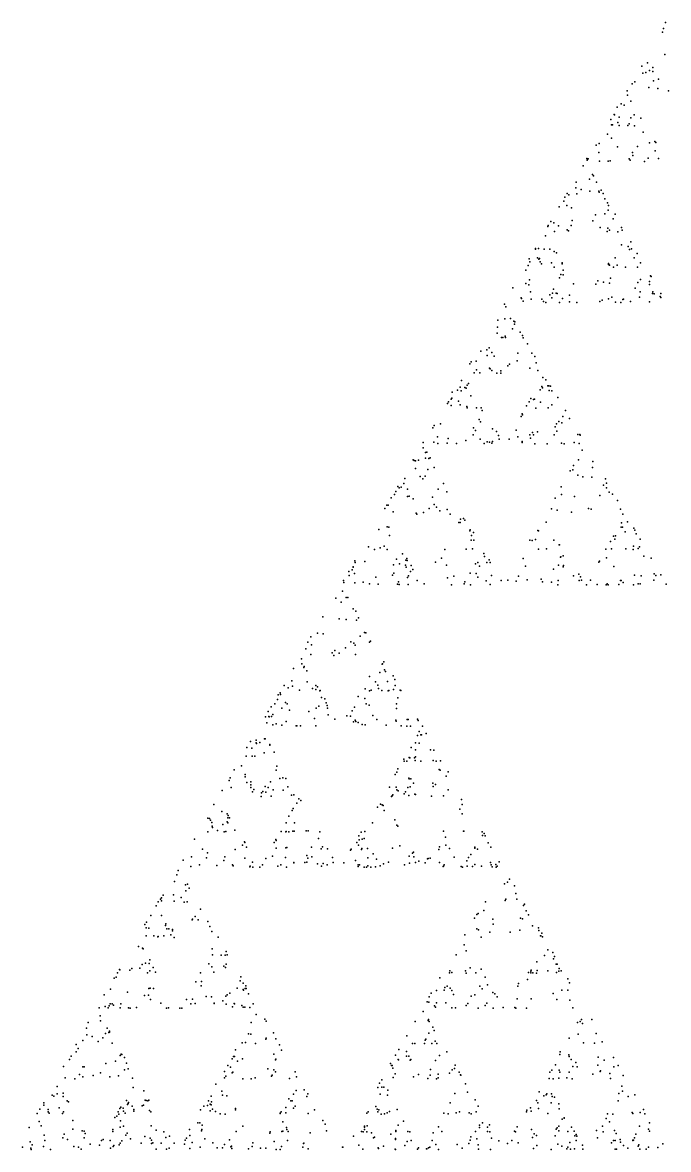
# Model space of a CAD drawing. Header units: millimetres. Extents: x -0.87 to 0.87, y -0.5 to 1.
# Drawn here: x -0.3235 to -0.2162, y -0.3125 to -0.1254 of the extents above; entities that cross this region are included whole.
import ezdxf

# ---------------------------------------------------------------- set-up
doc = ezdxf.new("R2010")
doc.units = ezdxf.units.MM
doc.header["$PDSIZE"] = 1

msp = doc.modelspace()

# ---------------------------------------------------------------- linework, layer by layer
for p in [(-0.21722, -0.12697), (-0.21703, -0.12636), (-0.21671, -0.12538), (-0.21681, -0.1307), (-0.22067, -0.13262), (-0.21972, -0.13208), (-0.2188, -0.13285), (-0.22049, -0.13379), (-0.22, -0.13368), (-0.2194, -0.13335), (-0.21881, -0.13351), (-0.22228, -0.13553), (-0.22184, -0.13525), (-0.2195, -0.13614), (-0.21874, -0.13505), (-0.21797, -0.13634), (-0.21786, -0.13477), (-0.22309, -0.13672), (-0.22304, -0.13744), (-0.22249, -0.13844), (-0.21623, -0.13672), (-0.22473, -0.13944), (-0.22408, -0.13886), (-0.22359, -0.13911), (-0.2258, -0.14148), (-0.22525, -0.14065), (-0.22521, -0.14072), (-0.22461, -0.142), (-0.22442, -0.14111), (-0.22274, -0.1422), (-0.22245, -0.14118), (-0.22195, -0.1407), (-0.22081, -0.14126), (-0.22635, -0.14394), (-0.22566, -0.14239), (-0.22551, -0.14238), (-0.22442, -0.14248), (-0.22296, -0.14249), (-0.22186, -0.14253), (-0.22043, -0.14358), (-0.22822, -0.14575), (-0.22775, -0.14544), (-0.22568, -0.14457), (-0.21938, -0.14537), (-0.21851, -0.14513), (-0.21835, -0.14532), (-0.22778, -0.14696), (-0.22469, -0.14601), (-0.2222, -0.14696), (-0.22215, -0.14748), (-0.22135, -0.14596), (-0.21842, -0.1467), (-0.23037, -0.14916), (-0.22976, -0.14798), (-0.22976, -0.14798), (-0.22974, -0.14825), (-0.22958, -0.14801), (-0.22767, -0.14839), (-0.22626, -0.14841), (-0.2259, -0.14835), (-0.22277, -0.14802), (-0.22257, -0.14823), (-0.22021, -0.14843), (-0.21958, -0.1479), (-0.21791, -0.14797), (-0.22932, -0.15136), (-0.22882, -0.15062), (-0.22869, -0.15081), (-0.23161, -0.15281), (-0.23158, -0.15191), (-0.23074, -0.15309), (-0.2293, -0.1534), (-0.22818, -0.15191), (-0.22777, -0.15337), (-0.22738, -0.1532), (-0.23362, -0.15503), (-0.23345, -0.15435), (-0.23302, -0.15374), (-0.23275, -0.15401), (-0.23145, -0.15383), (-0.22776, -0.15356), (-0.22707, -0.15375), (-0.22679, -0.15464), (-0.22634, -0.1553), (-0.23439, -0.15599), (-0.23308, -0.15573), (-0.23235, -0.15616), (-0.22677, -0.15712), (-0.22625, -0.15654), (-0.22621, -0.15576), (-0.23574, -0.15842), (-0.23526, -0.15864), (-0.23222, -0.15823), (-0.22878, -0.15832), (-0.22834, -0.15732), (-0.2254, -0.15799), (-0.22506, -0.15721), (-0.23666, -0.16082), (-0.23627, -0.15923), (-0.2362, -0.1591), (-0.23516, -0.16008), (-0.2345, -0.15912), (-0.23304, -0.15978), (-0.23284, -0.15997), (-0.23238, -0.1591), (-0.22759, -0.15939), (-0.22639, -0.16008), (-0.22628, -0.15954), (-0.22603, -0.15984), (-0.22461, -0.16015), (-0.22405, -0.15942), (-0.22389, -0.15988), (-0.22405, -0.16228), (-0.22294, -0.16256), (-0.2225, -0.16178), (-0.23935, -0.16464), (-0.23833, -0.16303), (-0.23832, -0.16287), (-0.23799, -0.16442), (-0.23783, -0.16288), (-0.23764, -0.16456), (-0.23687, -0.16302), (-0.23591, -0.163), (-0.2352, -0.16342), (-0.23483, -0.16363), (-0.22507, -0.16445), (-0.2227, -0.16307), (-0.22234, -0.16296), (-0.22193, -0.16446), (-0.22145, -0.1637), (-0.23992, -0.16648), (-0.23951, -0.16573), (-0.23922, -0.16513), (-0.23773, -0.16468), (-0.23753, -0.16512), (-0.2373, -0.16543), (-0.23564, -0.16527), (-0.23523, -0.16601), (-0.23385, -0.1653), (-0.23385, -0.16547), (-0.2337, -0.1665), (-0.22618, -0.16541), (-0.22618, -0.16557), (-0.22611, -0.16553), (-0.22604, -0.16565), (-0.22535, -0.16601), (-0.22477, -0.16569), (-0.22338, -0.16601), (-0.22135, -0.16599), (-0.22087, -0.16528), (-0.23928, -0.1681), (-0.23432, -0.16775), (-0.2341, -0.1672), (-0.23371, -0.16726), (-0.22796, -0.16828), (-0.22586, -0.16784), (-0.22085, -0.16804), (-0.21936, -0.1684), (-0.21922, -0.16745), (-0.21909, -0.16756), (-0.24206, -0.16944), (-0.23992, -0.16872), (-0.23942, -0.16891), (-0.23916, -0.17009), (-0.23534, -0.16967), (-0.23199, -0.16876), (-0.22828, -0.16883), (-0.22701, -0.16847), (-0.22602, -0.16866), (-0.22175, -0.16947), (-0.22133, -0.16856), (-0.22093, -0.17007), (-0.2194, -0.16888), (-0.21882, -0.17008), (-0.24067, -0.17107), (-0.24061, -0.17119), (-0.24033, -0.17166), (-0.239, -0.17133), (-0.23726, -0.1713), (-0.23698, -0.17167), (-0.23657, -0.17185), (-0.23594, -0.17059), (-0.2356, -0.17109), (-0.23548, -0.17031), (-0.23486, -0.17033), (-0.23472, -0.17037), (-0.2343, -0.17185), (-0.23382, -0.1712), (-0.23267, -0.17177), (-0.23266, -0.17064), (-0.23143, -0.17187), (-0.22763, -0.17169), (-0.22723, -0.17145), (-0.22617, -0.17128), (-0.22564, -0.17095), (-0.22502, -0.17179), (-0.22413, -0.17186), (-0.22379, -0.17136), (-0.22369, -0.17133), (-0.22254, -0.17171), (-0.22103, -0.171), (-0.21939, -0.17176), (-0.21886, -0.17039), (-0.21862, -0.1704), (-0.21761, -0.17085), (-0.21752, -0.17035), (-0.21749, -0.17105), (-0.24343, -0.17215), (-0.24324, -0.17259), (-0.24456, -0.17479), (-0.24339, -0.17458), (-0.24248, -0.17452), (-0.24189, -0.17497), (-0.24181, -0.17548), (-0.24173, -0.17506), (-0.24466, -0.17696), (-0.24462, -0.17598), (-0.24394, -0.17765), (-0.24374, -0.17768), (-0.24334, -0.17743), (-0.2433, -0.17769), (-0.24215, -0.17621), (-0.24083, -0.1768), (-0.24048, -0.17734), (-0.24034, -0.17773), (-0.24602, -0.17938), (-0.23965, -0.17874), (-0.24737, -0.17997), (-0.24641, -0.17975), (-0.24635, -0.18066), (-0.24557, -0.18014), (-0.24519, -0.1808), (-0.24125, -0.18029), (-0.2389, -0.18026), (-0.23841, -0.18082), (-0.24922, -0.18202), (-0.24898, -0.18174), (-0.24815, -0.18158), (-0.24812, -0.18304), (-0.24596, -0.18277), (-0.24581, -0.18286), (-0.24555, -0.18318), (-0.24408, -0.1832), (-0.24287, -0.1824), (-0.24261, -0.18213), (-0.24137, -0.18157), (-0.23925, -0.18276), (-0.23822, -0.18187), (-0.23792, -0.18313), (-0.2506, -0.18479), (-0.24846, -0.18354), (-0.24754, -0.18352), (-0.24473, -0.18359), (-0.24404, -0.18359), (-0.23709, -0.1843), (-0.23657, -0.18469), (-0.25213, -0.18673), (-0.25128, -0.18642), (-0.25082, -0.1859), (-0.25066, -0.18651), (-0.25001, -0.18596), (-0.24984, -0.18611), (-0.24963, -0.18561), (-0.2494, -0.18532), (-0.23753, -0.18638), (-0.23725, -0.18583), (-0.23715, -0.18604), (-0.23626, -0.18569), (-0.23611, -0.18569), (-0.23603, -0.18646), (-0.23582, -0.18575), (-0.2356, -0.18652), (-0.25292, -0.18864), (-0.25274, -0.18833), (-0.25231, -0.1879), (-0.2523, -0.18898), (-0.2522, -0.18775), (-0.2511, -0.18824), (-0.2508, -0.18884), (-0.24903, -0.18734), (-0.23936, -0.18833), (-0.23909, -0.18779), (-0.23862, -0.18795), (-0.23845, -0.18794), (-0.23745, -0.18842), (-0.23561, -0.18887), (-0.23461, -0.18762), (-0.2497, -0.18913), (-0.24964, -0.18936), (-0.24812, -0.18936), (-0.24732, -0.18936), (-0.24716, -0.18982), (-0.24069, -0.19078), (-0.2405, -0.19037), (-0.24044, -0.19049), (-0.23982, -0.18904), (-0.23827, -0.18943), (-0.23622, -0.18938), (-0.23375, -0.19081), (-0.23332, -0.1898), (-0.25534, -0.19265), (-0.25513, -0.19228), (-0.25406, -0.19199), (-0.24858, -0.19269), (-0.24766, -0.19127), (-0.24746, -0.19165), (-0.23505, -0.1925), (-0.23482, -0.19201), (-0.23445, -0.19161), (-0.23394, -0.19183), (-0.23266, -0.19114), (-0.25458, -0.19419), (-0.25279, -0.19445), (-0.24865, -0.19385), (-0.24826, -0.1931), (-0.24751, -0.19458), (-0.24543, -0.19283), (-0.2448, -0.19328), (-0.24443, -0.19392), (-0.24434, -0.19456), (-0.2427, -0.19455), (-0.24149, -0.19307), (-0.24122, -0.19416), (-0.23923, -0.19383), (-0.23913, -0.19439), (-0.23882, -0.19346), (-0.23863, -0.19381), (-0.23797, -0.19332), (-0.23521, -0.19384), (-0.23475, -0.19323), (-0.23125, -0.1938), (-0.23095, -0.19378), (-0.23091, -0.1939), (-0.25695, -0.19597), (-0.25693, -0.19512), (-0.25516, -0.19503), (-0.25454, -0.1953), (-0.25298, -0.19521), (-0.25141, -0.1953), (-0.24989, -0.19476), (-0.24681, -0.19525), (-0.24634, -0.19499), (-0.24594, -0.19507), (-0.24554, -0.19524), (-0.24546, -0.19497), (-0.24053, -0.19492), (-0.2405, -0.19513), (-0.23842, -0.19531), (-0.23637, -0.19531), (-0.23401, -0.19524), (-0.23354, -0.19531), (-0.23191, -0.19513), (-0.23106, -0.19528), (-0.23054, -0.19637), (-0.25863, -0.198), (-0.25847, -0.19808), (-0.25822, -0.19814), (-0.25772, -0.19806), (-0.25658, -0.19677), (-0.25658, -0.19773), (-0.25632, -0.19673), (-0.25599, -0.19778), (-0.25577, -0.19763), (-0.23115, -0.19798), (-0.2288, -0.19824), (-0.25821, -0.19945), (-0.25617, -0.19961), (-0.25515, -0.19927), (-0.23254, -0.1998), (-0.23212, -0.19967), (-0.23201, -0.19894), (-0.22882, -0.19926), (-0.26017, -0.2019), (-0.25997, -0.20108), (-0.25747, -0.20075), (-0.25702, -0.20115), (-0.2566, -0.20071), (-0.2536, -0.20189), (-0.23129, -0.20052), (-0.23046, -0.2008), (-0.22897, -0.20085), (-0.22671, -0.20113), (-0.2265, -0.20185), (-0.26171, -0.20373), (-0.26147, -0.20326), (-0.26115, -0.20242), (-0.26092, -0.20264), (-0.26061, -0.20255), (-0.25955, -0.20285), (-0.25444, -0.20288), (-0.25303, -0.2033), (-0.23403, -0.20245), (-0.23396, -0.20374), (-0.22761, -0.20392), (-0.22701, -0.20218), (-0.22653, -0.20262), (-0.2261, -0.20333), (-0.22552, -0.2037), (-0.26299, -0.20552), (-0.26274, -0.20552), (-0.26226, -0.20432), (-0.25954, -0.20409), (-0.25928, -0.20403), (-0.25862, -0.20445), (-0.25542, -0.20417), (-0.2551, -0.20542), (-0.23503, -0.20435), (-0.23181, -0.2041), (-0.22471, -0.20476), (-0.26331, -0.20608), (-0.26193, -0.20662), (-0.25812, -0.20684), (-0.25799, -0.20701), (-0.25688, -0.20674), (-0.25597, -0.20609), (-0.25472, -0.20586), (-0.25417, -0.20646), (-0.25295, -0.20625), (-0.25247, -0.207), (-0.23564, -0.20613), (-0.23472, -0.20635), (-0.23235, -0.20665), (-0.22948, -0.20609), (-0.22905, -0.20619), (-0.22418, -0.2062), (-0.22382, -0.207), (-0.26432, -0.20955), (-0.26295, -0.20913), (-0.26267, -0.20917), (-0.25105, -0.20838), (-0.25082, -0.2084), (-0.25074, -0.20786), (-0.25025, -0.20773), (-0.25003, -0.20798), (-0.23656, -0.20831), (-0.22407, -0.20916), (-0.22405, -0.20847), (-0.22386, -0.20915), (-0.22303, -0.20826), (-0.22197, -0.20935), (-0.26252, -0.21056), (-0.24921, -0.20977), (-0.24913, -0.20959), (-0.24897, -0.21132), (-0.24894, -0.21054), (-0.24861, -0.21003), (-0.24852, -0.21133), (-0.23923, -0.21132), (-0.23887, -0.21138), (-0.23833, -0.21124), (-0.23794, -0.20974), (-0.23778, -0.20977), (-0.23524, -0.2113), (-0.22536, -0.21064), (-0.22516, -0.21114), (-0.22502, -0.21063), (-0.22344, -0.20995), (-0.2218, -0.20968), (-0.22161, -0.21027), (-0.22092, -0.21115), (-0.26605, -0.21241), (-0.26505, -0.21288), (-0.26409, -0.21261), (-0.26341, -0.21231), (-0.26293, -0.21288), (-0.25337, -0.21289), (-0.24984, -0.2128), (-0.24877, -0.21278), (-0.23783, -0.21284), (-0.2365, -0.21275), (-0.23435, -0.21212), (-0.23433, -0.21209), (-0.2266, -0.21282), (-0.22587, -0.21156), (-0.22566, -0.21278), (-0.22333, -0.21278), (-0.2221, -0.21289), (-0.22201, -0.21233), (-0.22128, -0.21269), (-0.22105, -0.21243), (-0.2683, -0.21475), (-0.26825, -0.21501), (-0.26824, -0.21504), (-0.26666, -0.21489), (-0.26138, -0.21448), (-0.26041, -0.21358), (-0.25981, -0.21466), (-0.25966, -0.21435), (-0.25962, -0.21471), (-0.25492, -0.21498), (-0.25389, -0.21434), (-0.24788, -0.21505), (-0.24689, -0.21356), (-0.24678, -0.21405), (-0.24639, -0.21504), (-0.24599, -0.21461), (-0.24582, -0.21506), (-0.24035, -0.21435), (-0.23415, -0.21415), (-0.23409, -0.21411), (-0.23369, -0.21392), (-0.22777, -0.21499), (-0.22768, -0.21479), (-0.22652, -0.21424), (-0.22033, -0.21399), (-0.21909, -0.2143), (-0.26928, -0.21655), (-0.26872, -0.21626), (-0.26859, -0.21582), (-0.26856, -0.21575), (-0.26833, -0.21688), (-0.26188, -0.21541), (-0.26184, -0.21682), (-0.26089, -0.21526), (-0.25989, -0.21545), (-0.2598, -0.21582), (-0.25907, -0.21654), (-0.25895, -0.21555), (-0.25865, -0.21617), (-0.25308, -0.21547), (-0.24915, -0.2168), (-0.24826, -0.21525), (-0.24816, -0.21687), (-0.24761, -0.21563), (-0.23996, -0.21563), (-0.23531, -0.21616), (-0.2345, -0.21549), (-0.23373, -0.21573), (-0.23364, -0.21554), (-0.2311, -0.21696), (-0.2253, -0.2157), (-0.21859, -0.21692), (-0.27019, -0.21801), (-0.27013, -0.21836), (-0.26922, -0.21718), (-0.26831, -0.2184), (-0.26691, -0.21829), (-0.26587, -0.21858), (-0.26481, -0.21747), (-0.26441, -0.21861), (-0.26203, -0.21716), (-0.26119, -0.21865), (-0.26103, -0.21823), (-0.26095, -0.21869), (-0.25958, -0.21755), (-0.25946, -0.21869), (-0.2594, -0.21726), (-0.25796, -0.218), (-0.25677, -0.21859), (-0.25294, -0.21759), (-0.25226, -0.21874), (-0.25188, -0.21728), (-0.25013, -0.21856), (-0.25006, -0.21827), (-0.24909, -0.21872), (-0.2479, -0.21748), (-0.24651, -0.2181), (-0.24585, -0.2187), (-0.24562, -0.21722), (-0.24399, -0.21803), (-0.24287, -0.21796), (-0.2415, -0.21815), (-0.2411, -0.21728), (-0.23969, -0.21792), (-0.23739, -0.21779), (-0.23713, -0.21825), (-0.23563, -0.21829), (-0.23459, -0.21875), (-0.23454, -0.21802), (-0.23201, -0.21723), (-0.23108, -0.218), (-0.23085, -0.21742), (-0.23064, -0.21799), (-0.22986, -0.21872), (-0.22916, -0.21797), (-0.22807, -0.21866), (-0.22656, -0.21874), (-0.22641, -0.21855), (-0.22623, -0.21874), (-0.22447, -0.2187), (-0.22422, -0.21801), (-0.22407, -0.21801), (-0.22373, -0.21838), (-0.22205, -0.21875), (-0.22188, -0.21714), (-0.22127, -0.21857), (-0.22091, -0.21856), (-0.22077, -0.21725), (-0.21867, -0.21794), (-0.21833, -0.21719), (-0.21752, -0.21709), (-0.21662, -0.21861), (-0.27037, -0.2198), (-0.27144, -0.22095), (-0.27056, -0.22163), (-0.26972, -0.22085), (-0.26944, -0.22082), (-0.27362, -0.22406), (-0.27089, -0.22437), (-0.26971, -0.22449), (-0.26859, -0.22272), (-0.26814, -0.22314), (-0.26767, -0.22423), (-0.268, -0.22459), (-0.27612, -0.22827), (-0.2756, -0.22736), (-0.27447, -0.22677), (-0.27357, -0.22689), (-0.26898, -0.2282), (-0.2674, -0.22729), (-0.2667, -0.22667), (-0.26647, -0.2267), (-0.26589, -0.22827), (-0.26568, -0.22812), (-0.27643, -0.22937), (-0.2755, -0.22873), (-0.27205, -0.23005), (-0.27164, -0.22967), (-0.27091, -0.23008), (-0.26983, -0.22918), (-0.26844, -0.22841), (-0.26823, -0.22878), (-0.27715, -0.23101), (-0.27712, -0.23184), (-0.27561, -0.23032), (-0.27178, -0.23047), (-0.26821, -0.2303), (-0.26375, -0.23193), (-0.26372, -0.23188), (-0.26349, -0.23151), (-0.27847, -0.23264), (-0.27678, -0.23247), (-0.27672, -0.2323), (-0.27624, -0.23302), (-0.26415, -0.23328), (-0.26335, -0.23283), (-0.26319, -0.23311), (-0.26195, -0.23384), (-0.28001, -0.23547), (-0.27877, -0.23468), (-0.27862, -0.23559), (-0.27622, -0.23485), (-0.27476, -0.23543), (-0.27448, -0.23569), (-0.26587, -0.23394), (-0.26484, -0.23484), (-0.26446, -0.23539), (-0.26286, -0.23479), (-0.26167, -0.23446), (-0.26162, -0.23547), (-0.28103, -0.237), (-0.2807, -0.23669), (-0.28063, -0.23696), (-0.27938, -0.23585), (-0.27749, -0.23623), (-0.2753, -0.23596), (-0.27475, -0.23614), (-0.27413, -0.23632), (-0.27408, -0.23628), (-0.27381, -0.23744), (-0.26777, -0.23731), (-0.26663, -0.2376), (-0.2666, -0.23603), (-0.26586, -0.23632), (-0.26561, -0.23625), (-0.26438, -0.23594), (-0.26384, -0.23629), (-0.26274, -0.23633), (-0.26266, -0.23628), (-0.26188, -0.23611), (-0.26117, -0.23753), (-0.26078, -0.23624), (-0.26065, -0.23628), (-0.28221, -0.239), (-0.28157, -0.23852), (-0.28113, -0.23777), (-0.28044, -0.23922), (-0.2798, -0.2383), (-0.27954, -0.23852), (-0.27469, -0.23924), (-0.2743, -0.23887), (-0.27329, -0.23765), (-0.27304, -0.23831), (-0.27288, -0.23877), (-0.27282, -0.23923), (-0.26836, -0.23907), (-0.26641, -0.23852), (-0.2659, -0.23875), (-0.26138, -0.23848), (-0.26137, -0.23926), (-0.28315, -0.24067), (-0.28266, -0.23977), (-0.28255, -0.24061), (-0.28254, -0.24068), (-0.28214, -0.2406), (-0.2819, -0.24026), (-0.27917, -0.23957), (-0.27595, -0.23978), (-0.27497, -0.24095), (-0.27273, -0.24035), (-0.27164, -0.24102), (-0.26962, -0.24047), (-0.26904, -0.24055), (-0.26872, -0.23965), (-0.26823, -0.24123), (-0.26531, -0.24042), (-0.26465, -0.24109), (-0.26148, -0.24122), (-0.26146, -0.24136), (-0.25961, -0.24109), (-0.2595, -0.24109), (-0.25945, -0.24109), (-0.25788, -0.24103), (-0.25781, -0.24125), (-0.28289, -0.24163), (-0.2819, -0.242), (-0.28138, -0.2418), (-0.28044, -0.24207), (-0.2797, -0.24142), (-0.27806, -0.24218), (-0.2779, -0.24215), (-0.27733, -0.24217), (-0.27478, -0.24218), (-0.26851, -0.24147), (-0.26812, -0.24141), (-0.26772, -0.24159), (-0.26707, -0.24191), (-0.26657, -0.242), (-0.2631, -0.24206), (-0.26063, -0.24217), (-0.25967, -0.24219), (-0.25904, -0.24219), (-0.25762, -0.24312), (-0.25709, -0.24222), (-0.28564, -0.24474), (-0.28469, -0.24495), (-0.28468, -0.24456), (-0.28463, -0.24507), (-0.28405, -0.24492), (-0.28327, -0.24433), (-0.28316, -0.2443), (-0.25825, -0.24497), (-0.25791, -0.24377), (-0.25762, -0.24501), (-0.25735, -0.24365), (-0.25725, -0.24363), (-0.25643, -0.24342), (-0.28622, -0.24575), (-0.28542, -0.24589), (-0.28334, -0.24662), (-0.28243, -0.24523), (-0.28239, -0.24535), (-0.28168, -0.2465), (-0.25892, -0.24576), (-0.25822, -0.24616), (-0.25574, -0.24612), (-0.25517, -0.24618), (-0.28711, -0.24881), (-0.28634, -0.2472), (-0.28534, -0.24718), (-0.2849, -0.24721), (-0.26014, -0.24768), (-0.26013, -0.24804), (-0.25966, -0.24804), (-0.25928, -0.24744), (-0.2592, -0.24747), (-0.25915, -0.24745), (-0.2584, -0.24747), (-0.25826, -0.2479), (-0.25825, -0.2473), (-0.25734, -0.248), (-0.25528, -0.24791), (-0.25527, -0.24793), (-0.25482, -0.24804), (-0.25408, -0.24797), (-0.28835, -0.24946), (-0.28652, -0.25024), (-0.2865, -0.25065), (-0.28134, -0.24949), (-0.28126, -0.24887), (-0.26162, -0.25024), (-0.26134, -0.24987), (-0.26115, -0.24929), (-0.25427, -0.24939), (-0.25411, -0.24951), (-0.25313, -0.25053), (-0.25278, -0.24978), (-0.28918, -0.25124), (-0.28902, -0.25079), (-0.28884, -0.2524), (-0.2862, -0.25158), (-0.28558, -0.25238), (-0.28557, -0.25148), (-0.28556, -0.25194), (-0.28319, -0.25223), (-0.28266, -0.25242), (-0.28231, -0.25148), (-0.28073, -0.2509), (-0.28026, -0.25081), (-0.27977, -0.25092), (-0.2794, -0.25226), (-0.26253, -0.25233), (-0.26146, -0.25234), (-0.2595, -0.25239), (-0.25935, -0.25085), (-0.25929, -0.25095), (-0.25913, -0.25229), (-0.25898, -0.25094), (-0.25856, -0.25168), (-0.25535, -0.25165), (-0.25529, -0.25223), (-0.2549, -0.25187), (-0.29032, -0.25287), (-0.28527, -0.25313), (-0.28505, -0.25274), (-0.28382, -0.2539), (-0.28381, -0.25328), (-0.28359, -0.25308), (-0.28307, -0.25317), (-0.28218, -0.25381), (-0.28183, -0.2528), (-0.28017, -0.25286), (-0.27882, -0.25365), (-0.27843, -0.25359), (-0.2776, -0.25427), (-0.26219, -0.25389), (-0.26208, -0.25376), (-0.26201, -0.25363), (-0.2613, -0.2528), (-0.26108, -0.25293), (-0.26012, -0.25346), (-0.25988, -0.25313), (-0.25933, -0.25373), (-0.25832, -0.25349), (-0.25824, -0.25354), (-0.25557, -0.25382), (-0.25359, -0.2538), (-0.25279, -0.25278), (-0.2506, -0.25441), (-0.29169, -0.25523), (-0.27871, -0.25619), (-0.27854, -0.2559), (-0.27791, -0.255), (-0.27725, -0.25457), (-0.26455, -0.25567), (-0.26406, -0.25517), (-0.26375, -0.25528), (-0.26361, -0.25537), (-0.26341, -0.25624), (-0.25084, -0.25597), (-0.2505, -0.25519), (-0.29271, -0.25746), (-0.2924, -0.25755), (-0.29227, -0.25784), (-0.29204, -0.25822), (-0.29036, -0.25636), (-0.28949, -0.25677), (-0.28947, -0.25812), (-0.28937, -0.25743), (-0.28932, -0.25707), (-0.28912, -0.25741), (-0.27927, -0.25717), (-0.26163, -0.25779), (-0.2505, -0.25678), (-0.2927, -0.25977), (-0.29201, -0.25884), (-0.29194, -0.25902), (-0.29108, -0.25956), (-0.29021, -0.25856), (-0.29, -0.25976), (-0.2897, -0.2597), (-0.28938, -0.25825), (-0.28823, -0.25948), (-0.28053, -0.25971), (-0.27973, -0.25976), (-0.2797, -0.25827), (-0.27967, -0.25972), (-0.27926, -0.25976), (-0.27858, -0.25965), (-0.27839, -0.25967), (-0.27831, -0.25828), (-0.27639, -0.25958), (-0.27602, -0.2596), (-0.27409, -0.25973), (-0.26722, -0.25983), (-0.26665, -0.25971), (-0.26538, -0.25824), (-0.26135, -0.25867), (-0.26114, -0.25882), (-0.2536, -0.25967), (-0.25025, -0.25963), (-0.25019, -0.25967), (-0.24714, -0.25973), (-0.24682, -0.26001), (-0.29493, -0.26095), (-0.28697, -0.26196), (-0.28664, -0.26141), (-0.28657, -0.2615), (-0.28171, -0.2615), (-0.2814, -0.26102), (-0.28137, -0.26117), (-0.27435, -0.26085), (-0.26795, -0.26153), (-0.26761, -0.26044), (-0.26756, -0.26106), (-0.26708, -0.261), (-0.26674, -0.26086), (-0.25326, -0.26063), (-0.25318, -0.26196), (-0.24709, -0.26037), (-0.24665, -0.2604), (-0.24618, -0.26158), (-0.2936, -0.26266), (-0.29276, -0.26322), (-0.28816, -0.26267), (-0.28631, -0.26231), (-0.28197, -0.26377), (-0.28135, -0.26244), (-0.27976, -0.26242), (-0.27958, -0.26233), (-0.27628, -0.26369), (-0.27548, -0.26232), (-0.27391, -0.26256), (-0.27366, -0.26223), (-0.27282, -0.2626), (-0.269, -0.26279), (-0.26891, -0.26264), (-0.26767, -0.26198), (-0.26719, -0.26268), (-0.26714, -0.26251), (-0.2662, -0.26251), (-0.26525, -0.26343), (-0.26205, -0.26248), (-0.26085, -0.26208), (-0.25929, -0.26377), (-0.25871, -0.2633), (-0.25858, -0.26315), (-0.25436, -0.26269), (-0.25426, -0.26223), (-0.25259, -0.26251), (-0.24905, -0.26351), (-0.2484, -0.26246), (-0.24839, -0.26231), (-0.24794, -0.26263), (-0.24571, -0.26228), (-0.2968, -0.26445), (-0.29553, -0.26553), (-0.29543, -0.26389), (-0.29407, -0.26526), (-0.29292, -0.26406), (-0.29118, -0.26533), (-0.29002, -0.26451), (-0.28986, -0.26388), (-0.28863, -0.26526), (-0.28851, -0.26542), (-0.28658, -0.26415), (-0.28571, -0.26556), (-0.28565, -0.26543), (-0.28528, -0.2648), (-0.28524, -0.26562), (-0.28408, -0.26562), (-0.2836, -0.26521), (-0.28305, -0.26416), (-0.28109, -0.26545), (-0.28056, -0.26523), (-0.27982, -0.264), (-0.27966, -0.2656), (-0.27841, -0.26484), (-0.27841, -0.26488), (-0.2766, -0.26484), (-0.27628, -0.2648), (-0.27609, -0.26414), (-0.27544, -0.2639), (-0.27452, -0.26505), (-0.27382, -0.26544), (-0.27355, -0.26501), (-0.27287, -0.26526), (-0.27203, -0.26404), (-0.27187, -0.26486), (-0.2701, -0.26489), (-0.26817, -0.26453), (-0.26777, -0.26553), (-0.26776, -0.26523), (-0.26752, -0.26521), (-0.26676, -0.26561), (-0.26637, -0.2656), (-0.26616, -0.26542), (-0.26613, -0.26406), (-0.26565, -0.26562), (-0.26488, -0.26554), (-0.26468, -0.26429), (-0.2641, -0.26541), (-0.26354, -0.26507), (-0.26272, -0.26479), (-0.26003, -0.26521), (-0.25924, -0.26494), (-0.25852, -0.2639), (-0.25822, -0.26484), (-0.25769, -0.2646), (-0.25662, -0.26489), (-0.25625, -0.26424), (-0.25614, -0.26416), (-0.25581, -0.26413), (-0.25422, -0.26486), (-0.25361, -0.26553), (-0.25358, -0.26544), (-0.25347, -0.26524), (-0.2518, -0.26396), (-0.25062, -0.2655), (-0.25045, -0.26562), (-0.24972, -0.26459), (-0.24963, -0.26543), (-0.24941, -0.26404), (-0.24878, -0.26549), (-0.24838, -0.26518), (-0.24726, -0.26544), (-0.24575, -0.26483), (-0.24567, -0.26526), (-0.24551, -0.26556), (-0.24491, -0.26519), (-0.24481, -0.26562), (-0.24465, -0.26544), (-0.24431, -0.26471), (-0.29784, -0.26688), (-0.2976, -0.2662), (-0.29822, -0.26801), (-0.29639, -0.26853), (-0.29606, -0.26846), (-0.29582, -0.2691), (-0.24347, -0.26839), (-0.24297, -0.26814), (-0.24261, -0.26762), (-0.24178, -0.26872), (-0.30055, -0.27095), (-0.30039, -0.27122), (-0.30038, -0.27071), (-0.30012, -0.27028), (-0.29842, -0.27023), (-0.29829, -0.27129), (-0.29715, -0.27065), (-0.29634, -0.26956), (-0.24334, -0.27114), (-0.24322, -0.27092), (-0.24159, -0.26998), (-0.24139, -0.27091), (-0.30127, -0.27203), (-0.30096, -0.27139), (-0.29661, -0.27144), (-0.29612, -0.27139), (-0.29391, -0.27258), (-0.24687, -0.2728), (-0.24658, -0.2714), (-0.24032, -0.27199), (-0.24012, -0.27175), (-0.23983, -0.2729), (-0.30289, -0.27476), (-0.30214, -0.27367), (-0.30041, -0.27362), (-0.29968, -0.27502), (-0.29529, -0.27439), (-0.29524, -0.27427), (-0.29479, -0.27382), (-0.29428, -0.27437), (-0.29271, -0.27466), (-0.24842, -0.27408), (-0.24805, -0.27349), (-0.24784, -0.27331), (-0.24537, -0.27424), (-0.24081, -0.27409), (-0.24046, -0.27418), (-0.23945, -0.27351), (-0.30314, -0.27515), (-0.30296, -0.27567), (-0.3025, -0.27577), (-0.29972, -0.27532), (-0.29951, -0.27587), (-0.29917, -0.27586), (-0.29882, -0.27686), (-0.29857, -0.27595), (-0.29857, -0.2762), (-0.29238, -0.27546), (-0.29204, -0.27633), (-0.25004, -0.27688), (-0.24806, -0.27588), (-0.24776, -0.276), (-0.24591, -0.27641), (-0.24531, -0.2751), (-0.24251, -0.27643), (-0.24093, -0.27609), (-0.2388, -0.27536), (-0.23782, -0.27568), (-0.23777, -0.27615), (-0.23727, -0.27659), (-0.30423, -0.27878), (-0.30294, -0.27705), (-0.30169, -0.27704), (-0.30099, -0.27719), (-0.30097, -0.27716), (-0.30001, -0.27701), (-0.29829, -0.27729), (-0.291, -0.27724), (-0.25013, -0.27853), (-0.24732, -0.27726), (-0.23748, -0.27705), (-0.2374, -0.27705), (-0.23713, -0.27719), (-0.30356, -0.27909), (-0.30341, -0.27919), (-0.29198, -0.27917), (-0.2919, -0.28017), (-0.2905, -0.28025), (-0.28982, -0.28022), (-0.28966, -0.27963), (-0.28951, -0.2802), (-0.25147, -0.28018), (-0.24983, -0.2795), (-0.23679, -0.28027), (-0.23625, -0.27933), (-0.23545, -0.27978), (-0.23513, -0.28043), (-0.30534, -0.28246), (-0.304, -0.28241), (-0.30359, -0.28179), (-0.30303, -0.28155), (-0.30242, -0.28162), (-0.30235, -0.28102), (-0.30175, -0.28226), (-0.29256, -0.28167), (-0.29202, -0.28217), (-0.29005, -0.28208), (-0.28976, -0.2823), (-0.28967, -0.28173), (-0.24915, -0.28235), (-0.2381, -0.28135), (-0.23532, -0.28082), (-0.23487, -0.28173), (-0.23468, -0.28172), (-0.2344, -0.28243), (-0.30823, -0.28406), (-0.30793, -0.28391), (-0.3077, -0.28318), (-0.30735, -0.2826), (-0.30733, -0.28268), (-0.30565, -0.28274), (-0.30273, -0.28314), (-0.30231, -0.28281), (-0.30141, -0.28304), (-0.29392, -0.28318), (-0.29168, -0.28304), (-0.28724, -0.28383), (-0.25416, -0.284), (-0.25259, -0.28316), (-0.25253, -0.28283), (-0.25217, -0.2831), (-0.2499, -0.28281), (-0.2498, -0.2832), (-0.24819, -0.28315), (-0.24734, -0.28255), (-0.24668, -0.28386), (-0.23962, -0.28425), (-0.23946, -0.2831), (-0.23909, -0.28291), (-0.23907, -0.28315), (-0.239, -0.28271), (-0.23874, -0.28319), (-0.23815, -0.2832), (-0.23801, -0.28278), (-0.23626, -0.28283), (-0.2348, -0.28311), (-0.23445, -0.28289), (-0.23404, -0.28282), (-0.23293, -0.28419), (-0.30884, -0.28589), (-0.3025, -0.28575), (-0.30227, -0.28574), (-0.3017, -0.28575), (-0.29467, -0.28467), (-0.29383, -0.2853), (-0.29373, -0.28458), (-0.28784, -0.28574), (-0.28735, -0.28447), (-0.28683, -0.28489), (-0.28682, -0.28595), (-0.28679, -0.28602), (-0.28648, -0.28579), (-0.28638, -0.2853), (-0.28634, -0.28576), (-0.25474, -0.28612), (-0.25345, -0.28604), (-0.25334, -0.28558), (-0.25297, -0.28538), (-0.25249, -0.28572), (-0.25222, -0.28612), (-0.24753, -0.28539), (-0.24714, -0.28583), (-0.24627, -0.28517), (-0.24123, -0.28539), (-0.24113, -0.28494), (-0.23394, -0.28604), (-0.23296, -0.28607), (-0.23264, -0.28482), (-0.3099, -0.2868), (-0.30604, -0.2864), (-0.30322, -0.28691), (-0.30254, -0.28685), (-0.30223, -0.28757), (-0.29623, -0.28757), (-0.29522, -0.28753), (-0.29297, -0.2871), (-0.2921, -0.28714), (-0.29022, -0.28784), (-0.2897, -0.28705), (-0.2895, -0.28681), (-0.28905, -0.28655), (-0.28597, -0.28668), (-0.25629, -0.28796), (-0.25601, -0.28805), (-0.25593, -0.28713), (-0.25561, -0.28654), (-0.25476, -0.28813), (-0.25189, -0.28677), (-0.24897, -0.28703), (-0.24838, -0.28682), (-0.24537, -0.28641), (-0.24503, -0.28666), (-0.24468, -0.28715), (-0.24132, -0.28747), (-0.23901, -0.28749), (-0.23537, -0.28658), (-0.23476, -0.28758), (-0.2326, -0.28773), (-0.31074, -0.28896), (-0.30977, -0.28875), (-0.30926, -0.289), (-0.30909, -0.28866), (-0.30894, -0.2883), (-0.30861, -0.28829), (-0.30834, -0.28851), (-0.30727, -0.289), (-0.30714, -0.2883), (-0.30587, -0.28897), (-0.30559, -0.28901), (-0.30456, -0.28891), (-0.30052, -0.28822), (-0.29956, -0.28902), (-0.29956, -0.28905), (-0.29923, -0.28898), (-0.29735, -0.28902), (-0.29701, -0.28901), (-0.29554, -0.28832), (-0.29481, -0.28828), (-0.29166, -0.28824), (-0.29165, -0.28819), (-0.28964, -0.28837), (-0.28858, -0.28879), (-0.28833, -0.28826), (-0.2883, -0.28831), (-0.28704, -0.28857), (-0.28683, -0.28887), (-0.28655, -0.28888), (-0.28574, -0.28893), (-0.28519, -0.28832), (-0.25695, -0.28961), (-0.25506, -0.28865), (-0.25488, -0.28888), (-0.25318, -0.28816), (-0.25217, -0.289), (-0.25157, -0.289), (-0.24984, -0.2886), (-0.24954, -0.28824), (-0.24782, -0.28903), (-0.24667, -0.28859), (-0.2464, -0.2882), (-0.24531, -0.28906), (-0.24365, -0.28895), (-0.24175, -0.28894), (-0.24159, -0.28902), (-0.2398, -0.28903), (-0.2321, -0.28899), (-0.31258, -0.29141), (-0.31056, -0.29032), (-0.31052, -0.29114), (-0.28553, -0.29143), (-0.28466, -0.29007), (-0.28323, -0.29086), (-0.28304, -0.29119), (-0.2583, -0.29126), (-0.25615, -0.29109), (-0.25606, -0.29091), (-0.25593, -0.29126), (-0.23133, -0.29143), (-0.23089, -0.29126), (-0.23069, -0.29089), (-0.23052, -0.29156), (-0.22897, -0.29093), (-0.31284, -0.29233), (-0.3128, -0.29345), (-0.31191, -0.29375), (-0.30971, -0.29325), (-0.3094, -0.29236), (-0.30914, -0.29307), (-0.30905, -0.29283), (-0.30904, -0.293), (-0.28597, -0.2933), (-0.28556, -0.29334), (-0.28182, -0.29312), (-0.25965, -0.29363), (-0.256, -0.2932), (-0.25534, -0.29217), (-0.25512, -0.29272), (-0.2312, -0.29336), (-0.22821, -0.29325), (-0.31458, -0.29505), (-0.31345, -0.29438), (-0.31092, -0.29455), (-0.31015, -0.29398), (-0.30856, -0.29487), (-0.287, -0.2948), (-0.28645, -0.29472), (-0.28479, -0.29492), (-0.28308, -0.29419), (-0.28301, -0.294), (-0.28139, -0.29415), (-0.28083, -0.2951), (-0.25872, -0.29492), (-0.25833, -0.29492), (-0.25675, -0.29491), (-0.25664, -0.29435), (-0.25653, -0.29417), (-0.25554, -0.2949), (-0.25498, -0.29454), (-0.25471, -0.29491), (-0.23269, -0.29399), (-0.23033, -0.29478), (-0.22851, -0.29483), (-0.22725, -0.29465), (-0.31539, -0.29703), (-0.31455, -0.29631), (-0.31421, -0.29572), (-0.30724, -0.29688), (-0.30709, -0.29666), (-0.30696, -0.29674), (-0.30652, -0.29722), (-0.28865, -0.29747), (-0.28845, -0.29705), (-0.28825, -0.29705), (-0.28813, -0.29597), (-0.28697, -0.29742), (-0.28175, -0.29665), (-0.28142, -0.2975), (-0.28045, -0.29601), (-0.26152, -0.29684), (-0.261, -0.29592), (-0.25972, -0.29624), (-0.25972, -0.29698), (-0.25936, -0.29701), (-0.25426, -0.29692), (-0.25302, -0.29628), (-0.23425, -0.29673), (-0.23421, -0.29629), (-0.23277, -0.29681), (-0.23272, -0.29706), (-0.22791, -0.29716), (-0.22535, -0.2972), (-0.31667, -0.29871), (-0.31569, -0.29755), (-0.31343, -0.2988), (-0.31324, -0.29878), (-0.30965, -0.29822), (-0.30801, -0.29784), (-0.30652, -0.29926), (-0.3062, -0.29814), (-0.30595, -0.29912), (-0.28938, -0.29856), (-0.28892, -0.29885), (-0.28779, -0.29782), (-0.28273, -0.29913), (-0.28177, -0.29927), (-0.28145, -0.29762), (-0.26237, -0.29821), (-0.2622, -0.29858), (-0.26212, -0.29858), (-0.26201, -0.29902), (-0.2611, -0.29757), (-0.26104, -0.29763), (-0.25911, -0.29768), (-0.25902, -0.29757), (-0.25574, -0.2992), (-0.25489, -0.29775), (-0.25212, -0.2993), (-0.25175, -0.29907), (-0.25165, -0.29851), (-0.23558, -0.29932), (-0.235, -0.29844), (-0.23435, -0.29931), (-0.23238, -0.29753), (-0.2321, -0.29872), (-0.2316, -0.29808), (-0.23138, -0.29876), (-0.22798, -0.29848), (-0.22693, -0.29766), (-0.2253, -0.2988), (-0.2246, -0.29853), (-0.31641, -0.30062), (-0.31477, -0.30074), (-0.31402, -0.30003), (-0.31344, -0.30041), (-0.31173, -0.3002), (-0.31054, -0.29979), (-0.30896, -0.30041), (-0.30752, -0.30025), (-0.30523, -0.30064), (-0.28995, -0.29955), (-0.28991, -0.3006), (-0.28971, -0.30033), (-0.28864, -0.29975), (-0.28854, -0.29967), (-0.28688, -0.30074), (-0.28551, -0.30074), (-0.28483, -0.3006), (-0.28213, -0.30032), (-0.282, -0.30016), (-0.28147, -0.29959), (-0.27914, -0.30071), (-0.27819, -0.29963), (-0.27798, -0.30041), (-0.26383, -0.30095), (-0.26193, -0.30057), (-0.2616, -0.29996), (-0.25857, -0.30045), (-0.25775, -0.30004), (-0.25619, -0.30071), (-0.25579, -0.30017), (-0.25473, -0.30077), (-0.25448, -0.30002), (-0.25447, -0.30061), (-0.2526, -0.29985), (-0.251, -0.29966), (-0.25073, -0.3001), (-0.25069, -0.30018), (-0.23602, -0.30071), (-0.23594, -0.29967), (-0.23539, -0.30075), (-0.23442, -0.30068), (-0.23425, -0.29966), (-0.2331, -0.3006), (-0.23271, -0.29968), (-0.23222, -0.30078), (-0.22881, -0.30002), (-0.22756, -0.29957), (-0.22754, -0.29944), (-0.22597, -0.29986), (-0.22588, -0.30072), (-0.22373, -0.30023), (-0.31772, -0.30204), (-0.3167, -0.30313), (-0.30507, -0.30221), (-0.30333, -0.30276), (-0.29138, -0.30167), (-0.29037, -0.30284), (-0.27805, -0.3027), (-0.2767, -0.30261), (-0.26446, -0.30223), (-0.26422, -0.30149), (-0.2638, -0.30214), (-0.26349, -0.30217), (-0.2628, -0.30265), (-0.24992, -0.3016), (-0.24958, -0.30297), (-0.23769, -0.30292), (-0.22395, -0.30196), (-0.22386, -0.30279), (-0.31995, -0.30476), (-0.31854, -0.3035), (-0.31827, -0.30366), (-0.31771, -0.30328), (-0.31671, -0.3037), (-0.31603, -0.30443), (-0.31584, -0.30461), (-0.30622, -0.30435), (-0.30594, -0.30485), (-0.30586, -0.30468), (-0.30311, -0.30432), (-0.30293, -0.30436), (-0.30268, -0.30442), (-0.30248, -0.30433), (-0.29258, -0.30443), (-0.29233, -0.30499), (-0.29215, -0.30363), (-0.29211, -0.3046), (-0.29027, -0.3035), (-0.28954, -0.30357), (-0.27928, -0.30407), (-0.27894, -0.3044), (-0.27868, -0.30442), (-0.2785, -0.30334), (-0.27625, -0.3037), (-0.27608, -0.30326), (-0.2641, -0.30334), (-0.26285, -0.30347), (-0.25249, -0.30475), (-0.25171, -0.3032), (-0.24832, -0.30427), (-0.23814, -0.30438), (-0.23791, -0.30476), (-0.23692, -0.30357), (-0.23656, -0.30343), (-0.23643, -0.30325), (-0.2357, -0.30473), (-0.23567, -0.30325), (-0.23556, -0.30371), (-0.23513, -0.30379), (-0.23444, -0.30493), (-0.22458, -0.30442), (-0.22446, -0.3032), (-0.22294, -0.3037), (-0.22183, -0.30341), (-0.32103, -0.30651), (-0.32059, -0.30583), (-0.31991, -0.30516), (-0.31923, -0.30626), (-0.31921, -0.30584), (-0.31904, -0.30645), (-0.31737, -0.30559), (-0.31683, -0.30655), (-0.31666, -0.30627), (-0.30758, -0.30627), (-0.30745, -0.30661), (-0.3073, -0.30571), (-0.30715, -0.30549), (-0.30674, -0.30563), (-0.30671, -0.30616), (-0.30644, -0.30645), (-0.30606, -0.30501), (-0.30525, -0.30531), (-0.30497, -0.30587), (-0.30497, -0.30615), (-0.30359, -0.30527), (-0.30337, -0.30515), (-0.30237, -0.306), (-0.30218, -0.30623), (-0.2939, -0.30593), (-0.29339, -0.30532), (-0.29278, -0.30517), (-0.29229, -0.30608), (-0.29214, -0.30507), (-0.29193, -0.30581), (-0.29141, -0.3062), (-0.29068, -0.30659), (-0.28985, -0.30664), (-0.28812, -0.30571), (-0.28811, -0.30589), (-0.2807, -0.30655), (-0.28067, -0.30648), (-0.28055, -0.30625), (-0.27976, -0.30643), (-0.27974, -0.30551), (-0.27847, -0.30563), (-0.27821, -0.30531), (-0.27603, -0.3065), (-0.275, -0.30589), (-0.2663, -0.30648), (-0.26606, -0.30623), (-0.26479, -0.30535), (-0.26459, -0.30579), (-0.26446, -0.30622), (-0.2643, -0.3059), (-0.26391, -0.30664), (-0.26337, -0.30659), (-0.26291, -0.30644), (-0.26252, -0.30618), (-0.26129, -0.30585), (-0.25354, -0.30645), (-0.2528, -0.3066), (-0.25146, -0.3064), (-0.25093, -0.30627), (-0.2493, -0.30643), (-0.24901, -0.30659), (-0.24815, -0.30627), (-0.24783, -0.3053), (-0.23981, -0.30627), (-0.23973, -0.30596), (-0.23914, -0.30559), (-0.23903, -0.30613), (-0.23779, -0.30571), (-0.23627, -0.30654), (-0.23439, -0.30577), (-0.22636, -0.3066), (-0.22546, -0.30662), (-0.22224, -0.30634), (-0.22214, -0.30651), (-0.22095, -0.30637), (-0.22039, -0.30586), (-0.22014, -0.30659), (-0.32071, -0.30783), (-0.32035, -0.30855), (-0.31509, -0.30768), (-0.30814, -0.30718), (-0.30783, -0.30698), (-0.30721, -0.30773), (-0.30669, -0.30865), (-0.30209, -0.30858), (-0.29434, -0.30807), (-0.29404, -0.30805), (-0.29367, -0.30847), (-0.28687, -0.30864), (-0.28023, -0.30792), (-0.27363, -0.30769), (-0.27321, -0.30829), (-0.26668, -0.30861), (-0.26624, -0.30858), (-0.26113, -0.30845), (-0.26024, -0.30782), (-0.25443, -0.30871), (-0.24762, -0.30845), (-0.24709, -0.30806), (-0.24593, -0.30843), (-0.24133, -0.30872), (-0.23442, -0.30861), (-0.23386, -0.30744), (-0.23357, -0.30727), (-0.23357, -0.30732), (-0.23356, -0.30728), (-0.2272, -0.30864), (-0.22656, -0.30737), (-0.226, -0.30789), (-0.22102, -0.30865), (-0.21939, -0.3081), (-0.32236, -0.30883), (-0.31988, -0.31011), (-0.31679, -0.31056), (-0.31653, -0.30998), (-0.31513, -0.30911), (-0.31356, -0.30938), (-0.31322, -0.30947), (-0.31321, -0.31054), (-0.31308, -0.30987), (-0.3085, -0.30954), (-0.30846, -0.30918), (-0.30725, -0.30879), (-0.30633, -0.31011), (-0.30608, -0.3098), (-0.30318, -0.31037), (-0.30128, -0.30929), (-0.30001, -0.30957), (-0.29968, -0.31053), (-0.29905, -0.3103), (-0.29575, -0.3092), (-0.29569, -0.31017), (-0.29373, -0.30939), (-0.29372, -0.3092), (-0.28801, -0.30952), (-0.2824, -0.30981), (-0.28238, -0.30956), (-0.28043, -0.30954), (-0.28023, -0.30948), (-0.27964, -0.30884), (-0.27958, -0.3092), (-0.27937, -0.30954), (-0.27574, -0.30971), (-0.27301, -0.30939), (-0.26852, -0.31031), (-0.26718, -0.30951), (-0.2669, -0.30956), (-0.26671, -0.30919), (-0.2667, -0.3088), (-0.26633, -0.30957), (-0.26552, -0.30971), (-0.26521, -0.31055), (-0.26505, -0.31046), (-0.26231, -0.30994), (-0.26151, -0.30953), (-0.2615, -0.30932), (-0.25948, -0.30952), (-0.25918, -0.30956), (-0.25531, -0.30975), (-0.25387, -0.30952), (-0.24902, -0.31042), (-0.24826, -0.30954), (-0.24762, -0.30883), (-0.24627, -0.3095), (-0.24625, -0.30879), (-0.24587, -0.30955), (-0.24178, -0.30946), (-0.24163, -0.30956), (-0.23898, -0.3092), (-0.23882, -0.31051), (-0.23852, -0.30991), (-0.23814, -0.31018), (-0.23505, -0.31022), (-0.23485, -0.30911), (-0.23473, -0.30893), (-0.23444, -0.30938), (-0.23296, -0.30952), (-0.23231, -0.30879), (-0.23187, -0.30945), (-0.2318, -0.31025), (-0.23156, -0.31003), (-0.23143, -0.3103), (-0.2282, -0.30933), (-0.228, -0.31058), (-0.22709, -0.30957), (-0.22521, -0.30934), (-0.22489, -0.30984), (-0.22187, -0.31054), (-0.22164, -0.30993), (-0.21952, -0.30912), (-0.21938, -0.30945), (-0.32346, -0.3121), (-0.32219, -0.31121), (-0.32209, -0.31229), (-0.32203, -0.31248), (-0.32186, -0.31171), (-0.32, -0.31199), (-0.31975, -0.31102), (-0.31601, -0.31085), (-0.31495, -0.312), (-0.31416, -0.31213), (-0.31371, -0.31242), (-0.31371, -0.31242), (-0.31221, -0.31164), (-0.31068, -0.31176), (-0.31036, -0.31101), (-0.31009, -0.31082), (-0.30893, -0.31099), (-0.30888, -0.31229), (-0.30842, -0.31202), (-0.3083, -0.31186), (-0.30741, -0.31174), (-0.30723, -0.31147), (-0.30698, -0.31107), (-0.30554, -0.31075), (-0.30379, -0.31146), (-0.3023, -0.31062), (-0.30207, -0.31097), (-0.30207, -0.31152), (-0.30181, -0.3114), (-0.30126, -0.31246), (-0.30047, -0.31147), (-0.29955, -0.31244), (-0.29914, -0.31229), (-0.29831, -0.31147), (-0.29656, -0.31163), (-0.29649, -0.31093), (-0.29625, -0.31062), (-0.29568, -0.31235), (-0.29531, -0.31132), (-0.29397, -0.31213), (-0.29322, -0.31074), (-0.29189, -0.31138), (-0.29115, -0.31221), (-0.29024, -0.31225), (-0.28995, -0.31168), (-0.28913, -0.3109), (-0.28891, -0.31204), (-0.28875, -0.31193), (-0.28871, -0.31232), (-0.28594, -0.31241), (-0.28533, -0.31199), (-0.28521, -0.31138), (-0.28396, -0.3123), (-0.28307, -0.31226), (-0.28168, -0.31117), (-0.28138, -0.31248), (-0.28072, -0.31248), (-0.28048, -0.31198), (-0.27946, -0.31099), (-0.27692, -0.31212), (-0.27681, -0.31153), (-0.27678, -0.31144), (-0.27607, -0.31241), (-0.27035, -0.31211), (-0.27028, -0.31211), (-0.26766, -0.3118), (-0.26697, -0.31243), (-0.26445, -0.31222), (-0.26439, -0.31234), (-0.26352, -0.31195), (-0.26158, -0.31244), (-0.26157, -0.31066), (-0.26157, -0.31085), (-0.26157, -0.31248), (-0.26001, -0.31186), (-0.25961, -0.31118), (-0.25897, -0.31101), (-0.25787, -0.31247), (-0.25772, -0.3122), (-0.25638, -0.31241), (-0.25633, -0.31241), (-0.25605, -0.31222), (-0.25583, -0.31213), (-0.25548, -0.31101), (-0.25486, -0.31165), (-0.25132, -0.31165), (-0.2505, -0.31226), (-0.24935, -0.31152), (-0.24917, -0.31093), (-0.24803, -0.31071), (-0.24784, -0.31175), (-0.24776, -0.31247), (-0.24575, -0.31248), (-0.24563, -0.31062), (-0.24441, -0.31106), (-0.24297, -0.31153), (-0.24226, -0.31103), (-0.2412, -0.3114), (-0.23861, -0.31234), (-0.23811, -0.31186), (-0.23458, -0.31159), (-0.23394, -0.31195), (-0.23308, -0.31239), (-0.23291, -0.31213), (-0.23263, -0.31133), (-0.23251, -0.31244), (-0.23184, -0.31241), (-0.23156, -0.31103), (-0.23048, -0.31176), (-0.23044, -0.31246), (-0.22571, -0.31139), (-0.22534, -0.31098), (-0.22509, -0.31103), (-0.22509, -0.31247), (-0.22484, -0.31247), (-0.22427, -0.31083), (-0.2242, -0.31127), (-0.22371, -0.31185), (-0.22298, -0.31229), (-0.22216, -0.31096), (-0.22212, -0.31101), (-0.22205, -0.31097), (-0.22125, -0.31193), (-0.22113, -0.31173), (-0.22099, -0.31242), (-0.21991, -0.31246), (-0.21955, -0.3121), (-0.21798, -0.31216), (-0.21715, -0.31158), (-0.3188, -0.31249), (-0.25439, -0.31249), (-0.23568, -0.31249)]:
    msp.add_point(p)

doc.saveas('drawing.dxf')
